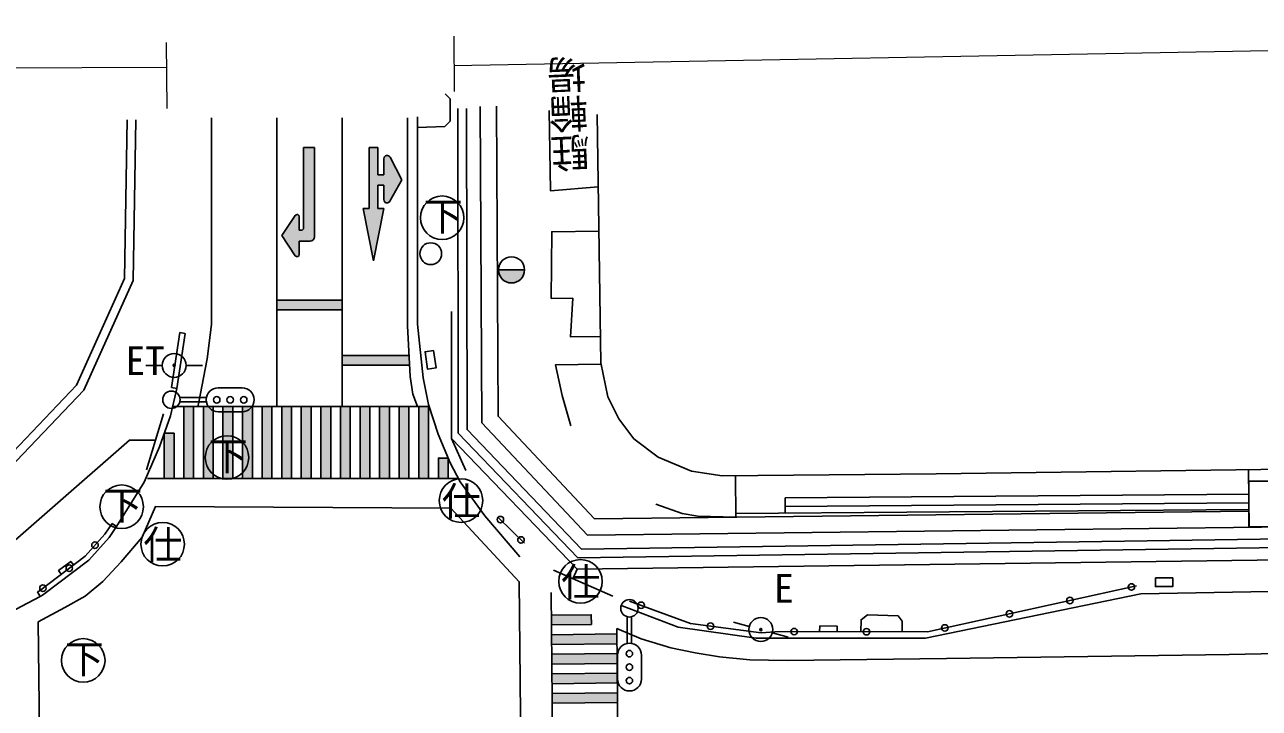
# Model space of a CAD drawing. Units: millimetres at full size, sheet at 1:1000; details may follow other scales. Extents: x -36168206 to 680000, y -213619760 to 380000.
# Drawn here: x 403542 to 460290, y 286096 to 317511 of the extents above; entities that cross this region are included whole.
import ezdxf
from ezdxf.enums import TextEntityAlignment as Align

# ---------------------------------------------------------------- set-up
doc = ezdxf.new("R2010")
doc.units = ezdxf.units.MM
doc.header["$LTSCALE"] = 1000
for name, color, linetype, lineweight in [('M-BGD', 7, 'Continuous', 25), ('M-BGD-EXST', 7, 'Continuous', 25), ('M-BMK-HTXT', 7, 'Continuous', 13), ('M-STR-HTXT', 7, 'Continuous', 13), ('M-STR-STRC', 7, 'Continuous', 25)]:
    doc.layers.add(name, color=color, linetype=linetype, lineweight=lineweight)
doc.styles.add('@ＭＳ ゴシック', font='')
doc.styles.add('ＭＳ ゴシック', font='')
doc.styles.get('@ＭＳ ゴシック').set_extended_font_data('@MS Gothic')
doc.styles.get('ＭＳ ゴシック').set_extended_font_data('MS Gothic')

msp = doc.modelspace()

# ---------------------------------------------------------------- hatches: boundary and pattern name
at = {"layer": 'M-BGD'}
for points in [[(425319, 306244, 0.41421), (425919, 305644, 0.41421), (426519, 306244)], [(410362, 301854, 1), (410462, 301854, 1)], [(437425, 289700, 1), (437329, 289727, 1)]]:
    msp.add_hatch(color=256, dxfattribs=at).paths.add_polyline_path(points)
at = {"layer": 'M-STR-STRC'}
for points in [[(416162, 308067), (416162, 308687, 0.74206), (415978, 308742), (415362, 307817), (415979, 306892, 0.74206), (416162, 306947), (416162, 307567), (416662, 307567, 0.41388), (416862, 307767), (416861, 311873), (416361, 311873), (416362, 308167, -0.41421), (416262, 308067)], [(420050, 310608), (419775, 310608), (419774, 311873), (419377, 311873), (419377, 309062), (419102, 309062), (419576, 306665), (420050, 309062), (419775, 309062), (419775, 310141), (420050, 310141), (420050, 309472, 0.77336), (420331, 309399), (420875, 310375), (420333, 311421, 0.78564), (420050, 311352)], [(418131, 304859), (415131, 304859), (415131, 304409), (418131, 304409)], [(418131, 302309), (418131, 301859), (421228, 301859), (421204, 302309)], [(411306, 299959), (410856, 299959), (410856, 296659), (411306, 296659)], [(412206, 299959), (411756, 299959), (411756, 296659), (412206, 296659)], [(413106, 299959), (412656, 299959), (412656, 296659), (413106, 296659)], [(414006, 299959), (413556, 299959), (413556, 296659), (414006, 296659)], [(414906, 299959), (414456, 299959), (414456, 296659), (414906, 296659)], [(415806, 299959), (415356, 299959), (415356, 296659), (415806, 296659)], [(416706, 299959), (416256, 299959), (416256, 296659), (416706, 296659)], [(417606, 299959), (417156, 299959), (417156, 296659), (417606, 296659)], [(418506, 299959), (418056, 299959), (418056, 296659), (418506, 296659)], [(419406, 299959), (418956, 299959), (418956, 296659), (419406, 296659)], [(420306, 299959), (419856, 299959), (419856, 296659), (420306, 296659)], [(421206, 299959), (420756, 299959), (420756, 296659), (421206, 296659)], [(422106, 299959), (421656, 299959), (421656, 296659), (422106, 296659)], [(410406, 298739), (409956, 298738), (409956, 296659), (410406, 296659)], [(423006, 297595), (422556, 297595), (422556, 296659), (423006, 296659)], [(429585, 290398), (427751, 290378), (427756, 289928), (429590, 289948)], [(430760, 289511), (427760, 289478), (427765, 289028), (430765, 289061)], [(430769, 288611), (427769, 288578), (427774, 288128), (430774, 288161)], [(430778, 287711), (427779, 287678), (427783, 287228), (430783, 287261)], [(430788, 286811), (427788, 286778), (427792, 286328), (430792, 286361)]]:
    msp.add_hatch(color=256, dxfattribs=at).paths.add_polyline_path(points)

# ---------------------------------------------------------------- linework, layer by layer
at = {"layer": 'M-BGD'}
for p, q in [((426519, 306244), (425319, 306244)), ((410291, 300835), (410665, 303359)), ((410538, 300798), (410912, 303323)), ((410665, 303359), (410912, 303323)), ((409862, 301854), (409112, 301854)), ((410962, 301854), (411712, 301854)), ((410291, 300835), (410538, 300798)), ((459788, 297068), (459820, 294410)), ((436214, 296782), (436236, 294881)), ((438496, 295769), (459805, 295932)), ((438496, 295769), (438502, 295069)), ((436234, 295052), (459810, 295232)), ((438499, 295369), (459808, 295532)), ((407559, 294596), (407767, 294457)), ((425319, 294855), (426508, 293680)), ((404125, 291443), (404251, 291228)), ((436847, 289861), (436124, 290061)), ((437907, 289567), (438630, 289366))]:
    msp.add_line(p, q, dxfattribs=at)
for points in [[(421595, 312784), (422847, 312828), (423094, 313074), (423094, 314104), (422876, 314336)], [(421595, 313274), (421595, 303755), (421853, 301290), (422109, 300064), (422553, 298698), (423096, 297376), (423556, 296509), (424691, 294935), (426294, 293053)], [(525469, 296559), (523294, 294366), (475937, 293698), (428974, 293006), (423473, 298742), (423450, 313664)], [(525185, 296841), (523125, 294764), (475931, 294098), (429142, 293408), (423873, 298903), (423850, 313664)], [(475880, 294600), (429414, 294050), (424552, 299216), (424477, 313757)], [(459811, 295160), (429735, 294804), (425301, 299515), (425227, 313760)], [(429905, 310062), (427707, 309884), (427654, 313575)], [(463808, 297123), (445435, 296868), (435601, 296777), (434185, 296990), (432663, 297644), (431537, 298481), (430849, 299397), (430347, 300416), (430027, 301968), (429855, 313390)], [(363884, 292539), (379189, 292725), (393985, 292908), (398915, 293597), (405923, 300946), (408134, 305852), (408257, 313146)], [(363884, 292139), (379194, 292325), (394015, 292508), (399108, 293220), (406259, 300719), (408533, 305763), (408657, 313139)], [(430009, 303179), (428629, 303173), (428731, 304942), (427744, 304935), (427769, 307997), (429936, 308030)], [(428640, 299082), (428250, 300468), (427937, 301874), (430028, 301905)], [(410538, 300798), (410242, 299534), (409733, 298118), (409032, 296486), (407767, 294457)], [(430999, 290799), (433572, 289822), (437170, 289325), (444953, 289325), (454843, 291353), (470022, 291626), (484580, 290813), (518475, 291349), (521728, 291429), (523304, 292003), (525033, 293298), (526025, 294595), (526636, 296109), (526788, 297004), (526810, 297861)], [(432559, 295473), (433764, 295051), (434486, 294920), (436236, 294881)], [(404125, 291443), (404225, 291502), (406318, 293083), (407228, 294101), (407559, 294596)], [(404251, 291228), (404364, 291294), (406488, 292898), (407426, 293948), (407767, 294457)], [(405220, 292254), (405097, 292426), (405661, 292849), (405788, 292683)], [(454649, 291724), (445041, 289614), (438243, 289619), (437386, 289562), (434139, 289997), (431347, 291026)], [(399815, 289447), (401213, 289836), (402573, 290350), (404251, 291228)], [(441977, 289616), (441982, 290164), (442276, 290392), (443684, 290351), (443871, 290102), (443870, 289615)], [(440076, 289618), (440090, 289881), (440893, 289867), (440893, 289617)]]:
    msp.add_lwpolyline(points, dxfattribs=at)
for points in [[(422338, 302534), (422450, 301742), (422054, 301686), (421942, 302478)], [(455513, 292088), (456313, 292088), (456313, 291688), (455513, 291688)]]:
    msp.add_lwpolyline(points, close=True, dxfattribs=at)
for centre, radius in [((422205, 306988), 500), ((425919, 306244), 600), ((410412, 301854), 550), ((410412, 301854), 50), ((425407, 294768), 150), ((426354, 293832), 150), ((406773, 293592), 150), ((405591, 292534), 150), ((404381, 291620), 150), ((454410, 291672), 150), ((451587, 291052), 150), ((431877, 290831), 150), ((448802, 290440), 150), ((435060, 289874), 150), ((437377, 289714), 550), ((437377, 289714), 50), ((438910, 289619), 150), ((442237, 289616), 150), ((445839, 289789), 150)]:
    msp.add_circle(centre, radius, dxfattribs=at)
at = {"layer": 'M-BGD-EXST'}
for p, q in [((461902, 296531), (459802, 296531)), ((459802, 296531), (459802, 294431)), ((459802, 294431), (461902, 294431))]:
    msp.add_line(p, q, dxfattribs=at)
for centre in [(422729, 308639), (412840, 297622), (407999, 295359), (423597, 295639), (409883, 293638), (429088, 291930), (406233, 288298)]:
    msp.add_circle(centre, 1000, dxfattribs=at)
at = {"layer": 'M-STR-HTXT'}
for p, q in [((525997, 317511), (423273, 315615)), ((410047, 316687), (410074, 313664)), ((423264, 316977), (423281, 314442)), ((410057, 315543), (307171, 315136))]:
    msp.add_line(p, q, dxfattribs=at)
at = {"layer": 'M-STR-STRC'}
for p, q in [((415130, 313237), (415131, 299959)), ((418130, 313237), (418131, 299959)), ((416361, 311873), (416362, 308167)), ((416861, 311873), (416361, 311873)), ((416861, 311873), (416862, 307767)), ((419377, 311873), (419377, 309062)), ((419377, 311873), (419774, 311873)), ((419774, 311873), (419775, 310608)), ((420050, 311352), (420050, 310608)), ((420875, 310375), (420333, 311421)), ((419775, 310608), (420050, 310608)), ((419775, 310141), (420050, 310141)), ((419775, 310141), (419775, 309062)), ((420050, 310141), (420050, 309472)), ((420875, 310375), (420331, 309399)), ((415978, 308742), (415362, 307817)), ((419377, 309062), (419102, 309062)), ((419576, 306665), (419102, 309062)), ((420050, 309062), (419576, 306665)), ((420050, 309062), (419775, 309062)), ((416162, 308067), (416162, 308687)), ((415362, 307817), (415979, 306892)), ((416262, 308067), (416162, 308067)), ((416162, 306947), (416162, 307567)), ((416662, 307567), (416162, 307567)), ((415131, 304859), (418131, 304859)), ((415131, 304409), (418131, 304409)), ((418131, 302309), (421204, 302309)), ((418131, 301859), (421228, 301859)), ((412434, 300826), (413534, 300826)), ((411884, 300376), (410672, 300376)), ((410342, 299959), (422143, 299959)), ((411884, 300176), (410672, 300176)), ((410856, 299959), (410856, 296659)), ((411306, 299959), (411306, 296659)), ((411756, 299959), (411756, 296659)), ((412206, 299959), (412206, 296659)), ((413534, 299726), (412434, 299726)), ((412656, 299959), (412656, 296659)), ((413106, 299959), (413106, 296659)), ((413556, 299959), (413556, 296659)), ((414006, 299959), (414006, 296659)), ((414456, 299959), (414456, 296659)), ((414906, 299959), (414906, 296659)), ((415356, 299959), (415356, 296659)), ((415806, 299959), (415806, 296659)), ((416256, 299959), (416256, 296659)), ((416706, 299959), (416706, 296659)), ((417156, 299959), (417156, 296659)), ((417606, 299959), (417606, 296659)), ((418056, 299959), (418056, 296659)), ((418506, 299959), (418506, 296659)), ((418956, 299959), (418956, 296659)), ((419406, 299959), (419406, 296659)), ((419856, 299959), (419856, 296659)), ((420306, 299959), (420306, 296659)), ((420756, 299959), (420756, 296659)), ((421206, 299959), (421206, 296659)), ((421656, 299959), (421656, 296659)), ((422106, 299959), (422106, 296659)), ((409916, 299631), (409135, 297056)), ((423816, 297026), (423154, 298491)), ((409190, 296659), (423477, 296659)), ((427853, 292440), (430577, 291245)), ((428938, 292493), (428744, 292049)), ((427741, 291412), (427897, 276051)), ((431240, 289092), (431240, 290304)), ((431440, 289092), (431440, 290304)), ((427760, 289478), (430760, 289511)), ((430758, 289758), (430880, 277710)), ((427765, 289028), (430765, 289061)), ((427769, 288578), (430769, 288611)), ((430790, 287442), (430790, 288542)), ((431890, 288542), (431890, 287442)), ((427774, 288128), (430774, 288161)), ((427779, 287678), (430778, 287711)), ((427783, 287228), (430783, 287261)), ((427788, 286778), (430788, 286811)), ((427792, 286328), (430792, 286361))]:
    msp.add_line(p, q, dxfattribs=at)
for points in [[(412130, 313237), (412131, 303732), (411922, 302150), (411523, 300087), (411494, 299959)], [(421130, 313237), (421131, 303679), (421256, 301337), (421389, 300531), (421590, 299959)], [(423152, 304333), (423154, 298491), (428938, 292493), (469450, 293031), (490501, 293287), (513093, 293595), (524155, 293768), (525383, 294960), (525938, 296051)], [(409956, 296659), (409956, 298738), (410406, 298739), (410406, 296659)], [(409547, 298413), (408363, 298412), (400903, 291908), (397461, 291573), (370201, 291079), (334488, 290347), (333306, 287926), (319046, 287776), (319046, 290150), (309650, 290047), (309612, 287839), (307571, 286299), (306460, 286282)], [(423006, 296659), (423006, 297595), (422556, 297595), (422556, 296659)], [(426440, 275208), (426271, 291913), (423136, 295292), (409560, 295377), (408946, 293957), (407970, 292825), (407139, 291920), (406315, 291248), (405391, 290728), (404154, 290065), (404336, 276114), (405245, 275805), (406618, 274933), (407419, 274241), (408365, 273296), (408810, 272528)], [(430758, 289758), (431872, 289285), (433246, 288875), (434364, 288649), (435482, 288465), (436870, 288329), (438586, 288295), (445916, 288386), (458908, 288574), (465500, 288713), (473396, 289212), (485553, 290369), (488205, 290449), (499682, 290629), (518747, 290787)], [(427751, 290378), (429585, 290398), (429590, 289948), (427756, 289928)]]:
    msp.add_lwpolyline(points, dxfattribs=at)
for centre, radius in [((410284, 300276), 400), ((412368, 300270), 150), ((412988, 300270), 150), ((413608, 300270), 150), ((431340, 290692), 400), ((431334, 288607), 150), ((431334, 287987), 150), ((431334, 287367), 150)]:
    msp.add_circle(centre, radius, dxfattribs=at)
for centre, radius, start, end in [((420200, 311352), 150, 27.3843, 180.0029), ((420200, 309472), 150, 180.0029, 330.8711), ((416062, 308687), 100, 0.0029, 146.3129), ((416262, 308167), 100, 270.0029, 0.0029), ((416662, 307767), 200, 270.0673, 0.0029), ((416062, 306947), 100, 213.693, 0.0029), ((412434, 300276), 550, 90, 180), ((413534, 300276), 550, 0, 90), ((412434, 300276), 550, 180, 270), ((413534, 300276), 550, 270, 0), ((431340, 288542), 550, 90, 180), ((431340, 288542), 550, 0, 90), ((431340, 287442), 550, 180, 270), ((431340, 287442), 550, 270, 0)]:
    msp.add_arc(centre, radius, start, end, dxfattribs=at)

# ---------------------------------------------------------------- texts
at = {"layer": 'M-BGD', "style": 'ＭＳ ゴシック'}
for s, p in [('ET', (408177, 301014)), ('E', (437989, 290554))]:
    msp.add_text(s, height=1320, dxfattribs=at).set_placement(p, align=Align.BOTTOM_LEFT)
at = {"layer": 'M-BGD-EXST', "style": 'ＭＳ ゴシック'}
for p in [(421876, 307652), (411988, 296635), (407147, 294371), (405381, 287311)]:
    msp.add_text('下', height=1320, dxfattribs=at).set_placement(p, align=Align.BOTTOM_LEFT)
for p in [(423608, 295611), (409894, 293610), (429098, 291902)]:
    msp.add_text('仕', height=1320, dxfattribs=at).set_placement(p, align=Align.MIDDLE_CENTER)
at = {"layer": 'M-BMK-HTXT', "style": '@ＭＳ ゴシック'}
msp.add_text('駐輪場', height=1320, rotation=92.517, dxfattribs=at).set_placement((429738, 310755), align=Align.BOTTOM_LEFT)

doc.saveas('drawing.dxf')
